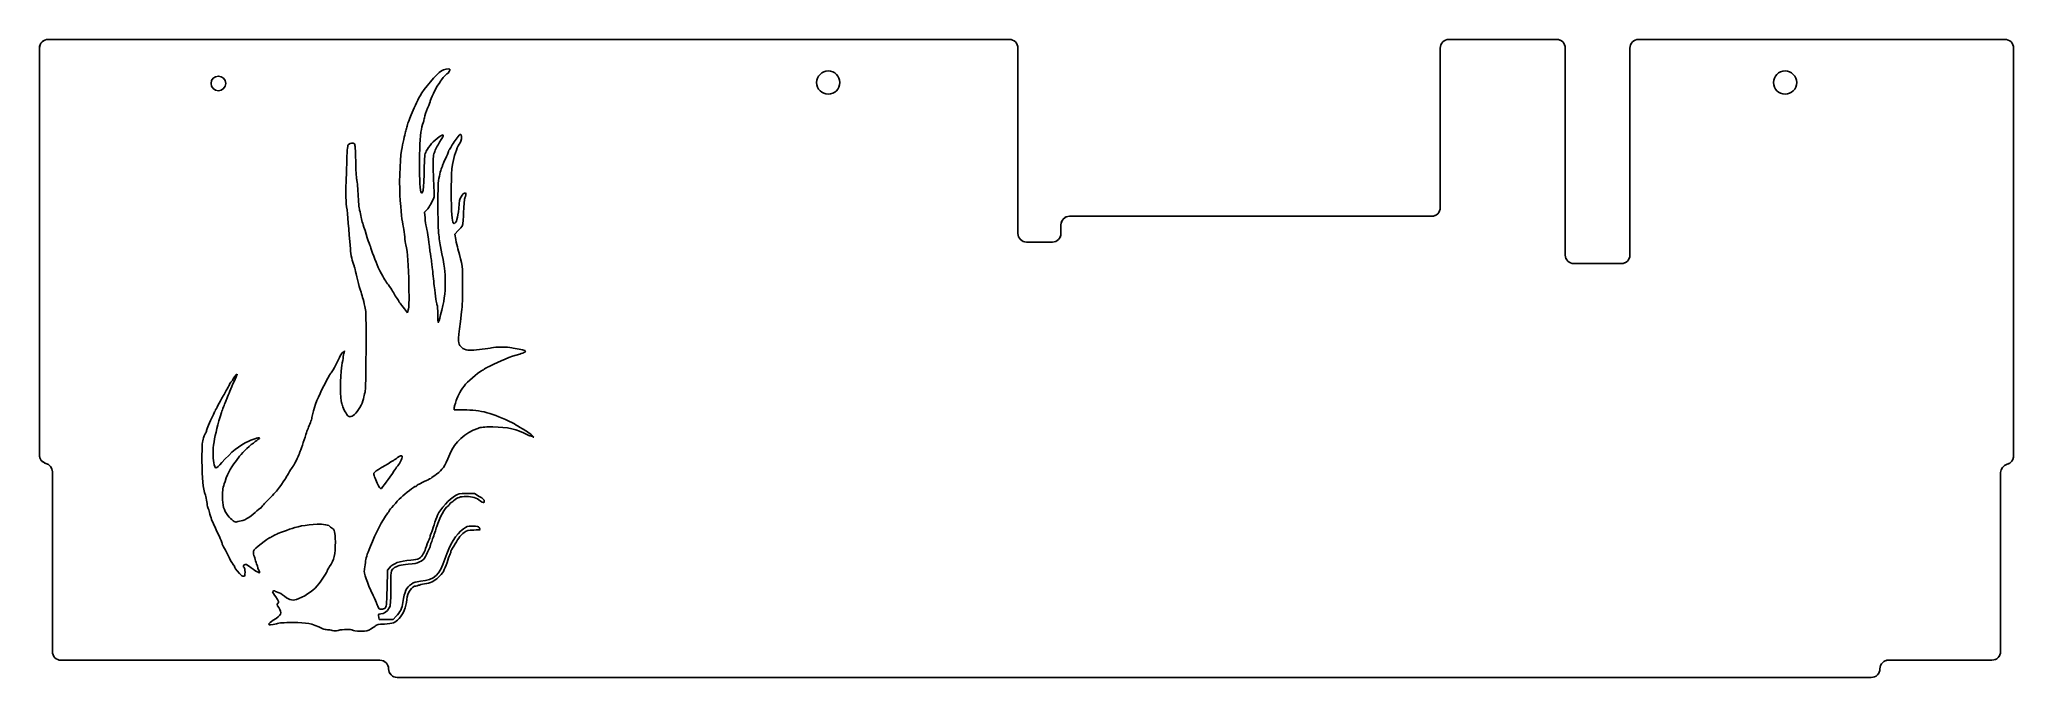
# Model space of a CAD drawing. Header units: millimetres. Extents: x -461 to -3, y 0 to 148.
import ezdxf

# ---------------------------------------------------------------- set-up
doc = ezdxf.new("R2010")
doc.units = ezdxf.units.MM
doc.layers.get('0').update_dxf_attribs({"linetype": 'CONTINUOUS'})

msp = doc.modelspace()

# ---------------------------------------------------------------- linework, layer by layer
for p, q in [((-235.6, 148.29), (-458.6, 148.29)), ((-108.6, 148.29), (-133.6, 148.29)), ((-4.6, 148.29), (-89.6, 148.29)), ((-460.6, 51.87), (-460.6, 146.29)), ((-233.6, 103.29), (-233.6, 146.29)), ((-135.6, 146.29), (-135.6, 109.29)), ((-106.6, 98.29), (-106.6, 146.29)), ((-91.6, 146.29), (-91.6, 98.29)), ((-2.6, 51.68), (-2.6, 146.29)), ((-371.24, 108.26), (-370.69, 108.83)), ((-371.15, 106.9), (-371.24, 108.26)), ((-137.6, 107.29), (-221.6, 107.29)), ((-364.2, 103.14), (-363.45, 103.94)), ((-363.99, 101.86), (-364.2, 103.14)), ((-225.6, 101.29), (-231.6, 101.29)), ((-223.6, 103.29), (-223.6, 105.29)), ((-93.6, 96.29), (-104.6, 96.29)), ((-375.25, 84.85), (-375.95, 85.82)), ((-375.03, 85.58), (-375.25, 84.85)), ((-389.83, 76.06), (-390.18, 75.75)), ((-389.93, 75.67), (-389.83, 76.06)), ((-364.39, 62.37), (-364.39, 62.76)), ((-362.19, 62.37), (-364.39, 62.37)), ((-457.6, 6.29), (-457.6, 48)), ((-5.6, 6.31), (-5.6, 47.81)), ((-359.71, 42.95), (-361.54, 42.95)), ((-358.56, 42.29), (-359.71, 42.95)), ((-379.86, 25.17), (-379.97, 20.93)), ((-379.4, 25.76), (-379.86, 25.17)), ((-381.76, 13.75), (-381.87, 14.24)), ((-380.16, 13.75), (-381.76, 13.75)), ((-378.54, 13.75), (-380.16, 13.75)), ((-377.83, 14.5), (-378.54, 13.75)), ((-455.6, 4.29), (-381.6, 4.29)), ((-327.6, 0.29), (-377.6, 0.29)), ((-35.6, 0.29), (-327.6, 0.29)), ((-31.6, 4.31), (-7.6, 4.31))]:
    msp.add_line(p, q)
msp.add_lwpolyline([(-457.6, 6.29, 0.414214), (-455.6, 4.29), (-381.6, 4.29, -0.414214), (-379.6, 2.29, 0.414214), (-377.6, 0.29), (-327.6, 0.29), (-35.6, 0.29, 0.414214), (-33.6, 2.29), (-33.6, 2.31, -0.414214), (-31.6, 4.31), (-7.6, 4.31, 0.414214), (-5.6, 6.31), (-5.6, 47.81, -0.341999), (-4.1, 49.74, 0.341999), (-2.6, 51.68), (-2.6, 146.29, 0.414214), (-4.6, 148.29), (-89.6, 148.29, 0.414214), (-91.6, 146.29), (-91.6, 98.29, -0.414214), (-93.6, 96.29), (-104.6, 96.29, -0.414214), (-106.6, 98.29), (-106.6, 146.29, 0.414214), (-108.6, 148.29), (-133.6, 148.29, 0.414214), (-135.6, 146.29), (-135.6, 109.29, -0.414214), (-137.6, 107.29), (-221.6, 107.29, 0.414214), (-223.6, 105.29), (-223.6, 103.29, -0.414214), (-225.6, 101.29), (-231.6, 101.29, -0.414214), (-233.6, 103.29), (-233.6, 146.29, 0.414214), (-235.6, 148.29), (-458.6, 148.29, 0.414214), (-460.6, 146.29), (-460.6, 51.87, 0.341999), (-459.1, 49.93, -0.341999), (-457.6, 48)], format="xyb", close=True)
for centre, radius in [((-419.1, 138.09), 1.7), ((-419.1, 138.09), 1.7), ((-277.6, 138.29), 2.7), ((-277.6, 138.29), 2.7), ((-55.6, 138.29), 2.7), ((-55.6, 138.29), 2.7)]:
    msp.add_circle(centre, radius)
for centre, start, end in [((-458.6, 146.29), 90, 180), ((-235.6, 146.29), 0, 90), ((-133.6, 146.29), 90, 180), ((-108.6, 146.29), 0, 90), ((-89.6, 146.29), 90, 180), ((-4.6, 146.29), 0, 90), ((-221.6, 105.29), 90, 180), ((-137.6, 109.29), -90, 0), ((-231.6, 103.29), 180, 270), ((-225.6, 103.29), -90, 0), ((-104.6, 98.29), 180, 270), ((-93.6, 98.29), -90, 0), ((-458.6, 51.87), 180, 255.5225), ((-4.6, 51.68), -75.5225, 0), ((-459.6, 48), 0, 75.5225), ((-3.6, 47.81), 104.4775, 180), ((-455.6, 6.29), 180, 270), ((-7.6, 6.31), -90, 0), ((-381.6, 2.29), 0, 90), ((-377.6, 2.29), 180, 270), ((-35.6, 2.29), -90, 0), ((-31.6, 2.31), 90, 180)]:
    msp.add_arc(centre, 2, start, end)
for points in [[(-367.35, 141.02), (-368.47, 140.29), (-371.43, 136.83), (-372.3, 135.23)], [(-369.93, 133.99), (-369.93, 134.23), (-368.54, 137.25), (-368.35, 137.43)], [(-368.35, 137.43), (-368.17, 137.6), (-367.55, 138.54), (-367.55, 138.63)], [(-367.55, 138.63), (-367.55, 138.85), (-366.4, 140.15), (-366.06, 140.29)], [(-365.43, 141.37), (-365.64, 141.58), (-366.79, 141.37), (-367.35, 141.02)], [(-366.06, 140.29), (-365.73, 140.45), (-365.27, 141.21), (-365.43, 141.37)], [(-372.3, 135.23), (-372.98, 133.97), (-373.82, 132.14), (-374.35, 130.81)], [(-370.55, 132.36), (-370.2, 133.18), (-369.93, 133.93), (-369.93, 133.99)], [(-374.98, 129.22), (-375.14, 128.81), (-375.33, 128.23), (-375.39, 127.93)], [(-374.35, 130.81), (-374.54, 130.36), (-374.82, 129.65), (-374.98, 129.22)], [(-372, 127.37), (-371.81, 128.24), (-371.61, 129.07), (-371.53, 129.19)], [(-371.53, 129.19), (-371.45, 129.33), (-371.34, 129.76), (-371.27, 130.14)], [(-371.27, 130.14), (-371.21, 130.54), (-370.88, 131.54), (-370.55, 132.36)], [(-388.87, 123.95), (-389.14, 123.65), (-389.18, 123.24), (-389.3, 120.18)], [(-387.51, 124.05), (-387.79, 124.39), (-388.52, 124.33), (-388.87, 123.95)], [(-387.24, 120.12), (-387.28, 122.76), (-387.36, 123.87), (-387.51, 124.05)], [(-375.65, 126.9), (-375.91, 125.98), (-376.28, 124.35), (-376.61, 122.54)], [(-375.39, 127.93), (-375.46, 127.62), (-375.57, 127.15), (-375.65, 126.9)], [(-372, 112.68), (-372.59, 113.26), (-372.59, 124.57), (-372, 127.37)], [(-367.89, 125.68), (-369.14, 124.82), (-370.29, 123.52), (-370.85, 122.4)], [(-368.98, 122.1), (-368.79, 122.68), (-368.25, 123.76), (-367.78, 124.47)], [(-367.78, 124.47), (-366.6, 126.25), (-366.63, 126.53), (-367.89, 125.68)], [(-363.47, 125.79), (-364.07, 125.09), (-364.85, 123.94), (-365.16, 123.22)], [(-364.66, 120.01), (-364.26, 121.81), (-363.53, 123.68), (-363.02, 124.3)], [(-362.79, 126.17), (-362.9, 126.34), (-363.04, 126.26), (-363.47, 125.79)], [(-363.02, 124.3), (-362.74, 124.62), (-362.58, 125.88), (-362.79, 126.17)], [(-389.3, 120.18), (-389.58, 112.47), (-389.58, 111.43), (-389.34, 109.48)], [(-387.02, 115.97), (-387.09, 116.22), (-387.21, 118.11), (-387.24, 120.12)], [(-376.61, 122.54), (-377.01, 120.31), (-377.18, 113.86), (-376.91, 110.9)], [(-370.85, 122.4), (-371.27, 121.53), (-371.27, 121.46), (-371.35, 117.55)], [(-369.23, 117.63), (-369.31, 120.8), (-369.3, 121.1), (-368.98, 122.1)], [(-367.08, 119.09), (-367.08, 118.98), (-367.14, 118.77), (-367.24, 118.61)], [(-366.44, 120.61), (-366.79, 119.88), (-367.08, 119.2), (-367.08, 119.09)], [(-365.72, 122.3), (-365.78, 122.08), (-366.1, 121.32), (-366.44, 120.61)], [(-365.46, 122.79), (-365.56, 122.75), (-365.67, 122.53), (-365.72, 122.3)], [(-365.16, 123.22), (-365.24, 123.05), (-365.38, 122.84), (-365.46, 122.79)], [(-365.04, 109.9), (-365.21, 113.58), (-365.02, 118.36), (-364.66, 120.01)], [(-386.7, 112.49), (-386.78, 114.13), (-386.92, 115.7), (-387.02, 115.97)], [(-371.35, 117.55), (-371.42, 114.77), (-371.51, 113.44), (-371.65, 113.07)], [(-369.04, 113.06), (-369.11, 113.71), (-369.18, 115.76), (-369.23, 117.63)], [(-368.03, 115.57), (-368.2, 114.67), (-368.2, 106.09), (-368.03, 103.78)], [(-367.24, 118.61), (-367.4, 118.35), (-367.78, 116.89), (-368.03, 115.57)], [(-386.32, 108.69), (-386.44, 109.11), (-386.62, 110.82), (-386.7, 112.49)], [(-376.91, 110.9), (-376.58, 107.07), (-376.39, 105.5), (-376.18, 104.65)], [(-371.65, 113.07), (-371.78, 112.77), (-371.92, 112.6), (-372, 112.68)], [(-370.69, 108.83), (-370.21, 109.3), (-369.88, 109.89), (-369.11, 111.55)], [(-369.11, 111.55), (-369.03, 111.74), (-368.99, 112.39), (-369.04, 113.06)], [(-362.8, 111.82), (-363.09, 111.35), (-363.2, 110.79), (-363.34, 109.08)], [(-361.79, 112.72), (-362.06, 112.72), (-362.49, 112.34), (-362.8, 111.82)], [(-362.19, 108.35), (-362.12, 110.08), (-362, 111.36), (-361.88, 111.57)], [(-361.88, 111.57), (-361.69, 111.92), (-361.62, 112.72), (-361.79, 112.72)], [(-389.34, 109.48), (-389.12, 107.75), (-388.8, 104.27), (-388.47, 99.74)], [(-385.95, 107.02), (-386.03, 107.5), (-386.21, 108.24), (-386.32, 108.69)], [(-385.62, 105.68), (-385.72, 105.93), (-385.87, 106.55), (-385.95, 107.02)], [(-384.81, 103.14), (-385.16, 104.27), (-385.53, 105.41), (-385.62, 105.68)], [(-370.88, 104.96), (-370.97, 105.27), (-371.08, 106.14), (-371.15, 106.9)], [(-364.4, 105.63), (-364.78, 105.57), (-364.86, 106.14), (-365.04, 109.9)], [(-363.34, 109.08), (-363.53, 106.85), (-363.88, 105.72), (-364.4, 105.63)], [(-362.49, 105.12), (-362.36, 105.36), (-362.25, 106.52), (-362.19, 108.35)], [(-384.04, 100.77), (-384.12, 100.94), (-384.47, 102), (-384.81, 103.14)], [(-383.55, 99.42), (-383.74, 99.99), (-383.96, 100.59), (-384.04, 100.77)], [(-376.18, 104.65), (-376.07, 104.17), (-375.93, 103.21), (-375.87, 102.51)], [(-375.87, 102.51), (-375.82, 101.81), (-375.69, 100.96), (-375.6, 100.63)], [(-370.01, 99.26), (-370.32, 101.88), (-370.7, 104.33), (-370.88, 104.96)], [(-368.03, 103.78), (-367.97, 102.81), (-367.74, 101.24), (-367.55, 100.29)], [(-363.55, 99.72), (-363.67, 100.2), (-363.88, 101.16), (-363.99, 101.86)], [(-363.45, 103.94), (-363.02, 104.38), (-362.6, 104.9), (-362.49, 105.12)], [(-388.47, 99.74), (-388.36, 98.23), (-388.06, 96.84), (-387.62, 95.78)], [(-381.62, 94.61), (-382.04, 95.38), (-382.93, 97.59), (-383.55, 99.42)], [(-375.6, 100.63), (-375.17, 98.96), (-374.95, 95.95), (-374.89, 91.24)], [(-369.68, 97.13), (-369.74, 97.3), (-369.88, 98.27), (-370.01, 99.26)], [(-369.37, 94.43), (-369.49, 95.73), (-369.63, 96.95), (-369.68, 97.13)], [(-367.55, 100.29), (-366.56, 95.26), (-366.46, 94.53), (-366.46, 92.14)], [(-362.42, 91.27), (-362.42, 95.67), (-362.45, 95.91), (-363.55, 99.72)], [(-387.62, 95.78), (-387.46, 95.38), (-387.36, 95), (-386.75, 92.28)], [(-386.75, 92.28), (-386.57, 91.54), (-386.24, 90.36), (-386, 89.67)], [(-379.65, 91.35), (-380.22, 92.09), (-380.6, 92.74), (-381.62, 94.61)], [(-368.9, 90.24), (-369.04, 91.24), (-369.25, 93.12), (-369.37, 94.43)], [(-366.46, 92.14), (-366.46, 89.14), (-366.68, 87.64), (-367.54, 84.38)], [(-386, 89.67), (-385.61, 88.53), (-385.42, 87.74), (-384.96, 85.6)], [(-378.7, 89.94), (-378.86, 90.24), (-379.29, 90.87), (-379.65, 91.35)], [(-377.64, 88.23), (-378.31, 89.24), (-378.37, 89.37), (-378.7, 89.94)], [(-377.21, 87.47), (-377.21, 87.51), (-377.4, 87.85), (-377.64, 88.23)], [(-376.93, 87.09), (-377.09, 87.24), (-377.21, 87.42), (-377.21, 87.47)], [(-375.95, 85.82), (-376.34, 86.34), (-376.79, 86.91), (-376.93, 87.09)], [(-374.89, 91.24), (-374.84, 87.43), (-374.87, 86.14), (-375.03, 85.58)], [(-368.55, 87.58), (-368.61, 88.04), (-368.76, 89.24), (-368.9, 90.24)], [(-368.33, 86.66), (-368.41, 86.71), (-368.5, 87.12), (-368.55, 87.58)], [(-362.68, 85.09), (-362.5, 86.52), (-362.42, 88.42), (-362.42, 91.27)], [(-384.96, 85.6), (-384.73, 84.51), (-384.83, 66.77), (-385.07, 66.47)], [(-368.17, 84.41), (-368.19, 85.6), (-368.25, 86.61), (-368.33, 86.66)], [(-367.54, 84.38), (-368.14, 82.07), (-368.16, 82.07), (-368.17, 84.41)], [(-363.07, 77.33), (-363.53, 78.14), (-363.52, 78.44), (-362.68, 85.09)], [(-390.83, 74.88), (-390.97, 74.58), (-391.45, 73.64), (-391.86, 72.82)], [(-390.18, 75.75), (-390.39, 75.57), (-390.67, 75.18), (-390.83, 74.88)], [(-390.55, 72.11), (-390.44, 72.8), (-390.26, 73.8), (-390.18, 74.32)], [(-390.18, 74.32), (-390.1, 74.85), (-389.99, 75.45), (-389.93, 75.67)], [(-360.35, 76.19), (-361.58, 76.11), (-362.64, 76.56), (-363.07, 77.33)], [(-355.71, 76.79), (-356.47, 76.62), (-359.13, 76.29), (-360.35, 76.19)], [(-355.99, 72.57), (-353.89, 73.69), (-351.31, 74.73), (-349.18, 75.3)], [(-351.05, 76.79), (-351.92, 76.98), (-354.84, 76.98), (-355.71, 76.79)], [(-349.3, 76.48), (-349.88, 76.57), (-350.67, 76.7), (-351.05, 76.79)], [(-348.03, 75.75), (-347.6, 76.05), (-348.03, 76.3), (-349.3, 76.48)], [(-349.18, 75.3), (-348.71, 75.45), (-348.19, 75.64), (-348.03, 75.75)], [(-416.8, 65.77), (-416.37, 66.91), (-415.6, 68.7), (-414.96, 70)], [(-416.17, 68.78), (-416.34, 68.62), (-416.48, 68.42), (-416.48, 68.32)], [(-415.85, 69.19), (-415.85, 69.13), (-415.99, 68.94), (-416.17, 68.78)], [(-414.77, 70.68), (-414.87, 70.78), (-415.85, 69.43), (-415.85, 69.19)], [(-414.96, 70), (-414.81, 70.33), (-414.73, 70.63), (-414.77, 70.68)], [(-392.94, 70.97), (-393.25, 70.62), (-393.57, 70.03), (-395.14, 66.93)], [(-391.86, 72.82), (-392.27, 72), (-392.76, 71.16), (-392.94, 70.97)], [(-390.55, 64.09), (-390.83, 64.36), (-390.83, 70.4), (-390.55, 72.11)], [(-361.74, 68.31), (-360.78, 69.43), (-358.19, 71.55), (-357.78, 71.55)], [(-357.78, 71.55), (-357.67, 71.55), (-357.58, 71.62), (-357.58, 71.69)], [(-357.58, 71.69), (-357.58, 71.77), (-357.39, 71.92), (-357.13, 72.01)], [(-357.13, 72.01), (-356.9, 72.11), (-356.39, 72.36), (-355.99, 72.57)], [(-418.29, 65.06), (-418.67, 64.32), (-419.18, 63.4), (-419.4, 63)], [(-418.37, 61.73), (-418.08, 62.62), (-417.75, 63.49), (-417.37, 64.35)], [(-417.04, 67.28), (-417.32, 66.8), (-417.89, 65.8), (-418.29, 65.06)], [(-417.37, 64.35), (-417.24, 64.6), (-416.99, 65.25), (-416.8, 65.77)], [(-416.48, 68.32), (-416.5, 68.23), (-416.74, 67.75), (-417.04, 67.28)], [(-395.14, 66.93), (-396.14, 64.95), (-397.12, 62.27), (-397.32, 60.94)], [(-385.34, 65.38), (-385.48, 64.22), (-386.27, 62.64), (-387.24, 61.61)], [(-385.07, 66.47), (-385.16, 66.34), (-385.29, 65.85), (-385.34, 65.38)], [(-364.24, 63.51), (-364.16, 63.71), (-364.02, 64.16), (-363.91, 64.51)], [(-363.91, 64.51), (-363.56, 65.69), (-362.72, 67.15), (-361.74, 68.31)], [(-420.59, 60.55), (-421.46, 58.73), (-421.87, 57.73), (-421.87, 57.44)], [(-419.97, 61.89), (-420.06, 61.67), (-420.35, 61.07), (-420.59, 60.55)], [(-420.16, 50.11), (-420.67, 52.69), (-420.08, 56.49), (-418.37, 61.73)], [(-419.4, 63), (-419.62, 62.6), (-419.87, 62.11), (-419.97, 61.89)], [(-397.32, 60.94), (-397.47, 60.12), (-397.69, 59.42), (-398.19, 58.33)], [(-390.36, 63.54), (-390.36, 63.73), (-390.45, 63.98), (-390.55, 64.09)], [(-389.12, 61.05), (-389.53, 61.53), (-390.36, 63.17), (-390.36, 63.54)], [(-387.24, 61.61), (-388.09, 60.72), (-388.68, 60.55), (-389.12, 61.05)], [(-364.39, 62.76), (-364.39, 62.97), (-364.32, 63.3), (-364.24, 63.51)], [(-350.85, 59.33), (-355.47, 61.64), (-358.19, 62.37), (-362.19, 62.37)], [(-422.53, 55.91), (-422.88, 54.89), (-422.9, 54.64), (-422.9, 50.57)], [(-422.01, 57.06), (-422.09, 57.02), (-422.33, 56.49), (-422.53, 55.91)], [(-421.87, 57.44), (-421.87, 57.28), (-421.93, 57.13), (-422.01, 57.06)], [(-412.03, 55.13), (-414.35, 54.02), (-416.06, 52.64), (-418.31, 50.13)], [(-414.17, 51.63), (-413.37, 52.68), (-411.67, 54.24), (-410.53, 55)], [(-409.58, 55.75), (-409.37, 56.08), (-410.8, 55.72), (-412.03, 55.13)], [(-410.53, 55), (-410.07, 55.32), (-409.64, 55.65), (-409.58, 55.75)], [(-398.67, 57.06), (-398.81, 56.62), (-399.14, 55.59), (-399.4, 54.77)], [(-398.19, 58.33), (-398.31, 58.06), (-398.53, 57.49), (-398.67, 57.06)], [(-365.4, 52.11), (-364.2, 54.91), (-361.88, 57.05), (-358.92, 58.08)], [(-358.92, 58.08), (-358.12, 58.36), (-357.61, 58.41), (-355.42, 58.41)], [(-355.42, 58.41), (-352, 58.41), (-349.85, 57.92), (-347.41, 56.59)], [(-349.22, 58.39), (-349.6, 58.65), (-350.32, 59.06), (-350.85, 59.33)], [(-348.47, 57.93), (-348.5, 57.93), (-348.84, 58.14), (-349.22, 58.39)], [(-346.37, 56.52), (-347, 57), (-348.39, 57.93), (-348.47, 57.93)], [(-347.41, 56.59), (-347.19, 56.46), (-346.86, 56.35), (-346.7, 56.35)], [(-346.7, 56.35), (-346.54, 56.35), (-346.32, 56.27), (-346.21, 56.16)], [(-345.94, 56.05), (-345.91, 56.1), (-346.1, 56.3), (-346.37, 56.52)], [(-346.21, 56.16), (-346.11, 56.06), (-345.99, 56.02), (-345.94, 56.05)], [(-422.9, 50.57), (-422.9, 46.22), (-422.71, 44.28), (-422.11, 42.59)], [(-417.56, 45.76), (-416.72, 48.16), (-416.39, 48.73), (-414.17, 51.63)], [(-400.33, 52.12), (-400.33, 51.95), (-401.77, 49.16), (-401.92, 49.07)], [(-400.11, 52.76), (-400.24, 52.49), (-400.33, 52.2), (-400.33, 52.12)], [(-399.4, 54.77), (-399.67, 53.94), (-399.98, 53.04), (-400.11, 52.76)], [(-379.07, 50.3), (-378.65, 50.57), (-378.26, 50.81), (-378.21, 50.81)], [(-378.21, 50.81), (-378.16, 50.81), (-377.85, 51.03), (-377.51, 51.3)], [(-377.51, 51.3), (-376.41, 52.17), (-376.1, 51.65), (-376.9, 50.25)], [(-368.5, 47.47), (-366.98, 48.59), (-366.78, 48.91), (-365.4, 52.11)], [(-418.31, 50.13), (-419.73, 48.54), (-419.86, 48.54), (-420.16, 50.11)], [(-402.57, 48.07), (-403.42, 46.6), (-403.28, 46.82), (-405.07, 44.17)], [(-401.92, 49.07), (-401.98, 49.02), (-402.28, 48.57), (-402.57, 48.07)], [(-382.85, 46.8), (-383.29, 47.78), (-383.21, 47.86), (-380.25, 49.54)], [(-382.23, 45.34), (-382.44, 45.87), (-382.72, 46.52), (-382.85, 46.8)], [(-378.43, 48.05), (-378.88, 47.32), (-380.51, 45.09), (-381.28, 44.16)], [(-380.25, 49.54), (-380.02, 49.67), (-379.48, 50.02), (-379.07, 50.3)], [(-377.61, 49.22), (-377.74, 49.11), (-378.12, 48.59), (-378.43, 48.05)], [(-376.9, 50.25), (-377.17, 49.79), (-377.48, 49.33), (-377.61, 49.22)], [(-373.1, 44.76), (-373.1, 44.89), (-372.35, 45.28), (-370.8, 45.99)], [(-370.8, 45.99), (-370.28, 46.23), (-369.79, 46.48), (-369.69, 46.56)], [(-369.69, 46.56), (-369.61, 46.64), (-369.07, 47.04), (-368.5, 47.47)], [(-422.11, 42.59), (-422, 42.26), (-421.84, 41.56), (-421.79, 41.05)], [(-418.13, 42.26), (-418.13, 43.94), (-418.08, 44.2), (-417.56, 45.76)], [(-416.88, 37.87), (-417.85, 39.12), (-418.15, 40.17), (-418.13, 42.26)], [(-407.33, 41.72), (-408.36, 40.69), (-409.2, 39.79), (-409.2, 39.71)], [(-405.07, 44.17), (-405.29, 43.86), (-406.3, 42.76), (-407.33, 41.72)], [(-381.28, 44.16), (-381.46, 43.97), (-381.87, 44.49), (-382.23, 45.34)], [(-379.43, 39.01), (-379.43, 39.15), (-377.78, 40.99), (-376.71, 42.07)], [(-376.71, 42.07), (-375.82, 42.95), (-373.59, 44.63), (-373.32, 44.63)], [(-373.32, 44.63), (-373.19, 44.63), (-373.1, 44.68), (-373.1, 44.76)], [(-364.12, 42.51), (-365.46, 41.72), (-367.55, 39.39), (-368.23, 37.95)], [(-365.16, 40.83), (-365.08, 40.83), (-364.8, 41.04), (-364.51, 41.29)], [(-364.51, 41.29), (-363.58, 42.1), (-363.09, 42.26), (-361.58, 42.26)], [(-361.54, 42.95), (-363.25, 42.95), (-363.4, 42.94), (-364.12, 42.51)], [(-361.58, 42.26), (-360.1, 42.26), (-359.29, 42), (-358.26, 41.21)], [(-357.42, 41.23), (-357.42, 41.53), (-357.64, 41.73), (-358.56, 42.29)], [(-358.26, 41.21), (-357.62, 40.74), (-357.42, 40.74), (-357.42, 41.23)], [(-421.79, 41.05), (-421.73, 40.53), (-421.6, 39.94), (-421.52, 39.72)], [(-421.52, 39.72), (-421.43, 39.5), (-421.27, 38.96), (-421.16, 38.54)], [(-421.16, 38.54), (-420.87, 37.46), (-420.52, 36.52), (-419.94, 35.29)], [(-414.85, 36.38), (-415.11, 36.13), (-416.14, 36.9), (-416.88, 37.87)], [(-410.59, 38.54), (-411.75, 37.44), (-413.37, 36.56), (-414.19, 36.56)], [(-409.36, 39.56), (-409.44, 39.56), (-409.99, 39.11), (-410.59, 38.54)], [(-409.2, 39.71), (-409.2, 39.63), (-409.26, 39.56), (-409.36, 39.56)], [(-383.82, 30.78), (-382.69, 33.64), (-380.92, 37.03), (-379.95, 38.23)], [(-379.95, 38.23), (-379.67, 38.6), (-379.43, 38.95), (-379.43, 39.01)], [(-368.23, 37.95), (-368.46, 37.49), (-368.82, 36.46), (-369.06, 35.68)], [(-368.44, 35.29), (-367.84, 37.25), (-366.49, 39.77), (-365.95, 39.96)], [(-365.95, 39.96), (-365.81, 40.01), (-365.61, 40.23), (-365.49, 40.44)], [(-365.49, 40.44), (-365.38, 40.66), (-365.23, 40.83), (-365.16, 40.83)], [(-419.94, 35.29), (-419.48, 34.29), (-419.02, 33.31), (-418.48, 32.09)], [(-418.48, 32.09), (-418.34, 31.77), (-418.23, 31.43), (-418.23, 31.33)], [(-414.19, 36.56), (-414.46, 36.56), (-414.76, 36.48), (-414.85, 36.38)], [(-410.96, 29.62), (-410.94, 30.02), (-407.55, 32.74), (-407.08, 32.76)], [(-407.08, 32.76), (-407, 32.76), (-406.6, 32.96), (-406.21, 33.21)], [(-406.21, 33.21), (-405.8, 33.45), (-405.29, 33.72), (-405.07, 33.78)], [(-405.07, 33.78), (-404.72, 33.88), (-403.44, 34.34), (-402.63, 34.67)], [(-402.63, 34.67), (-401.08, 35.27), (-398.78, 35.7), (-396.15, 35.87)], [(-396.15, 35.87), (-394.93, 35.94), (-393.21, 35.61), (-393.21, 35.3)], [(-393.21, 35.3), (-393.21, 35.24), (-393.03, 35.1), (-392.84, 35.02)], [(-392.84, 35.02), (-392.15, 34.7), (-391.94, 33.93), (-391.96, 31.77)], [(-369.93, 33.12), (-369.93, 33.06), (-370.15, 32.45), (-370.42, 31.81)], [(-369.71, 33.75), (-369.83, 33.48), (-369.93, 33.2), (-369.93, 33.12)], [(-369.93, 30.81), (-369.93, 30.9), (-369.69, 31.65), (-369.39, 32.45)], [(-369.06, 35.68), (-369.3, 34.89), (-369.58, 34.04), (-369.71, 33.75)], [(-369.39, 32.45), (-369.09, 33.28), (-368.66, 34.54), (-368.44, 35.29)], [(-362.26, 34.78), (-363.96, 33.55), (-365.43, 31.12), (-366.52, 27.77)], [(-365.18, 29.4), (-365.18, 29.62), (-363.97, 31.71), (-363.31, 32.64)], [(-363.31, 32.64), (-363.01, 33.07), (-362.44, 33.66), (-362.04, 33.96)], [(-360.14, 35.37), (-361.43, 35.37), (-361.49, 35.35), (-362.26, 34.78)], [(-362.04, 33.96), (-361.35, 34.48), (-361.3, 34.5), (-359.86, 34.5)], [(-358.59, 35.07), (-358.78, 35.32), (-359.02, 35.37), (-360.14, 35.37)], [(-359.86, 34.5), (-359.03, 34.5), (-358.37, 34.56), (-358.37, 34.62)], [(-358.37, 34.62), (-358.37, 34.7), (-358.46, 34.89), (-358.59, 35.07)], [(-418.23, 31.33), (-418.23, 31.22), (-417.99, 30.73), (-417.69, 30.24)], [(-417.69, 30.24), (-417.4, 29.75), (-416.86, 28.75), (-416.53, 28)], [(-416.53, 28), (-416.18, 27.26), (-415.77, 26.56), (-415.63, 26.44)], [(-410.78, 28.4), (-410.91, 28.56), (-410.99, 29.11), (-410.96, 29.62)], [(-410.45, 27.32), (-410.56, 27.83), (-410.72, 28.31), (-410.78, 28.4)], [(-391.96, 31.77), (-391.97, 28.78), (-392.24, 27.61), (-393.29, 26.03)], [(-384.97, 26.93), (-384.86, 28.07), (-384.72, 28.53), (-383.82, 30.78)], [(-374.44, 27.51), (-377.04, 27.31), (-378.61, 26.74), (-379.4, 25.76)], [(-372.7, 27.81), (-372.87, 27.72), (-373.65, 27.58), (-374.44, 27.51)], [(-371.15, 29.83), (-371.37, 29.05), (-372.07, 28.15), (-372.7, 27.81)], [(-372.41, 27.12), (-371.94, 27.36), (-371.48, 27.62), (-371.4, 27.74)], [(-366.52, 27.77), (-367.76, 24), (-368.88, 22.98), (-372.24, 22.6)], [(-371.4, 27.74), (-371.08, 28.13), (-369.93, 30.55), (-369.93, 30.81)], [(-370.42, 31.81), (-370.69, 31.16), (-371.02, 30.25), (-371.15, 29.83)], [(-366.05, 26.98), (-365.81, 27.67), (-365.53, 28.46), (-365.4, 28.75)], [(-365.4, 28.75), (-365.27, 29.02), (-365.18, 29.32), (-365.18, 29.4)], [(-415.63, 26.44), (-415.49, 26.33), (-415.38, 26.14), (-415.38, 26.04)], [(-415.38, 26.04), (-415.38, 25.82), (-415.04, 25.38), (-414.2, 24.41)], [(-414.2, 24.41), (-413.78, 23.94), (-413.48, 23.73), (-413.25, 23.76)], [(-413.14, 25.79), (-413.27, 25.85), (-413.32, 26.03), (-413.27, 26.17)], [(-413.27, 26.17), (-413.1, 26.6), (-412.68, 26.64), (-412.24, 26.28)], [(-413.25, 23.76), (-412.95, 23.81), (-412.92, 23.92), (-412.92, 24.73)], [(-412.92, 24.73), (-412.92, 25.33), (-413, 25.69), (-413.14, 25.79)], [(-412.24, 26.28), (-411.39, 25.6), (-409.64, 24.49), (-409.56, 24.58)], [(-410.12, 26.33), (-410.2, 26.37), (-410.34, 26.82), (-410.45, 27.32)], [(-409.99, 25.99), (-409.99, 26.14), (-410.06, 26.28), (-410.12, 26.33)], [(-409.74, 25.22), (-409.88, 25.52), (-409.99, 25.87), (-409.99, 25.99)], [(-409.56, 24.58), (-409.52, 24.63), (-409.6, 24.92), (-409.74, 25.22)], [(-393.84, 25.06), (-393.84, 24.89), (-395.06, 22.94), (-395.76, 22.02)], [(-393.29, 26.03), (-393.59, 25.57), (-393.84, 25.14), (-393.84, 25.06)], [(-383.21, 19.33), (-384.66, 22.38), (-385.4, 24.57), (-385.21, 25.27)], [(-385.21, 25.27), (-385.16, 25.5), (-385.05, 26.26), (-384.97, 26.93)], [(-379.11, 20.93), (-379.11, 24.76), (-379.07, 25.14), (-378.5, 25.6)], [(-378.5, 25.6), (-377.75, 26.17), (-376.75, 26.45), (-375.06, 26.58)], [(-375.06, 26.58), (-373.67, 26.67), (-373.11, 26.8), (-372.41, 27.12)], [(-371.31, 21.99), (-369.87, 22.21), (-369.04, 22.6), (-368.03, 23.54)], [(-368.03, 23.54), (-367.06, 24.43), (-366.65, 25.12), (-366.05, 26.98)], [(-405.81, 20.26), (-405.95, 20.48), (-406.51, 20.42), (-406.51, 20.18)], [(-406.51, 20.18), (-406.51, 20.06), (-406.19, 19.53), (-405.8, 18.99)], [(-405.26, 20.04), (-405.51, 20.09), (-405.76, 20.2), (-405.81, 20.26)], [(-405.8, 18.99), (-405.02, 17.93), (-404.96, 17.76), (-405.34, 17.47)], [(-403.75, 19.15), (-404.34, 19.58), (-405, 19.99), (-405.26, 20.04)], [(-400.44, 18.6), (-401.88, 18.03), (-402.38, 18.11), (-403.75, 19.15)], [(-395.76, 22.02), (-396.74, 20.7), (-398.61, 19.34), (-400.44, 18.6)], [(-382.44, 17.62), (-382.44, 17.65), (-382.79, 18.42), (-383.21, 19.33)], [(-379.97, 20.93), (-380.06, 16.87), (-380.08, 16.67), (-380.4, 16.4)], [(-379.46, 16.44), (-379.13, 17.11), (-379.11, 17.32), (-379.11, 20.93)], [(-377.18, 13.96), (-376.22, 14.96), (-375.58, 16.51), (-375.39, 18.35)], [(-374.3, 21.97), (-375.52, 21.13), (-375.85, 20.42), (-376.28, 17.71)], [(-375.39, 18.35), (-375.22, 20.06), (-374.24, 21.51), (-373.27, 21.51)], [(-372.24, 22.6), (-373.35, 22.48), (-373.73, 22.37), (-374.3, 21.97)], [(-373.27, 21.51), (-373.08, 21.51), (-372.79, 21.58), (-372.64, 21.67)], [(-372.64, 21.67), (-372.48, 21.75), (-371.88, 21.89), (-371.31, 21.99)], [(-405.1, 16.49), (-404.28, 15.16), (-404.4, 14.86), (-406.35, 13.55)], [(-405.34, 17.47), (-405.56, 17.32), (-405.54, 17.21), (-405.1, 16.49)], [(-382.12, 16.83), (-382.3, 17.22), (-382.44, 17.57), (-382.44, 17.62)], [(-381.27, 16.13), (-381.74, 16.13), (-381.84, 16.21), (-382.12, 16.83)], [(-381.87, 14.24), (-382.01, 15), (-382, 15.02), (-381.43, 15.02)], [(-381.43, 15.02), (-380.7, 15.02), (-379.89, 15.61), (-379.46, 16.44)], [(-380.4, 16.4), (-380.59, 16.25), (-380.97, 16.13), (-381.27, 16.13)], [(-380.59, 12.69), (-378.59, 12.79), (-378.16, 12.96), (-377.18, 13.96)], [(-376.28, 17.71), (-376.48, 16.35), (-376.94, 15.43), (-377.83, 14.5)], [(-406.35, 13.55), (-406.9, 13.18), (-407.38, 12.79), (-407.43, 12.68)], [(-407.43, 12.68), (-407.51, 12.41), (-406.76, 12.44), (-405.64, 12.76)], [(-405.64, 12.76), (-404.91, 12.96), (-404.01, 13.02), (-401.84, 13.02)], [(-401.84, 13.02), (-398.4, 13.04), (-397.72, 12.9), (-394.84, 11.6)], [(-394.84, 11.6), (-394.57, 11.47), (-394.11, 11.38), (-393.81, 11.38)], [(-393.81, 11.38), (-393.52, 11.38), (-393.02, 11.3), (-392.67, 11.2)], [(-392.67, 11.2), (-392.22, 11.08), (-391.86, 11.09), (-391.29, 11.22)], [(-391.29, 11.22), (-390.2, 11.49), (-388.2, 11.5), (-387.97, 11.25)], [(-387.97, 11.25), (-387.82, 11.12), (-387.22, 11.06), (-386.13, 11.06)], [(-386.13, 11.06), (-384.59, 11.06), (-384.47, 11.09), (-383.67, 11.55)], [(-383.67, 11.55), (-383.21, 11.84), (-382.72, 12.17), (-382.6, 12.33)], [(-382.6, 12.33), (-382.41, 12.53), (-381.96, 12.61), (-380.59, 12.69)]]:
    msp.add_open_spline(points, degree=3)

doc.saveas('drawing.dxf')
